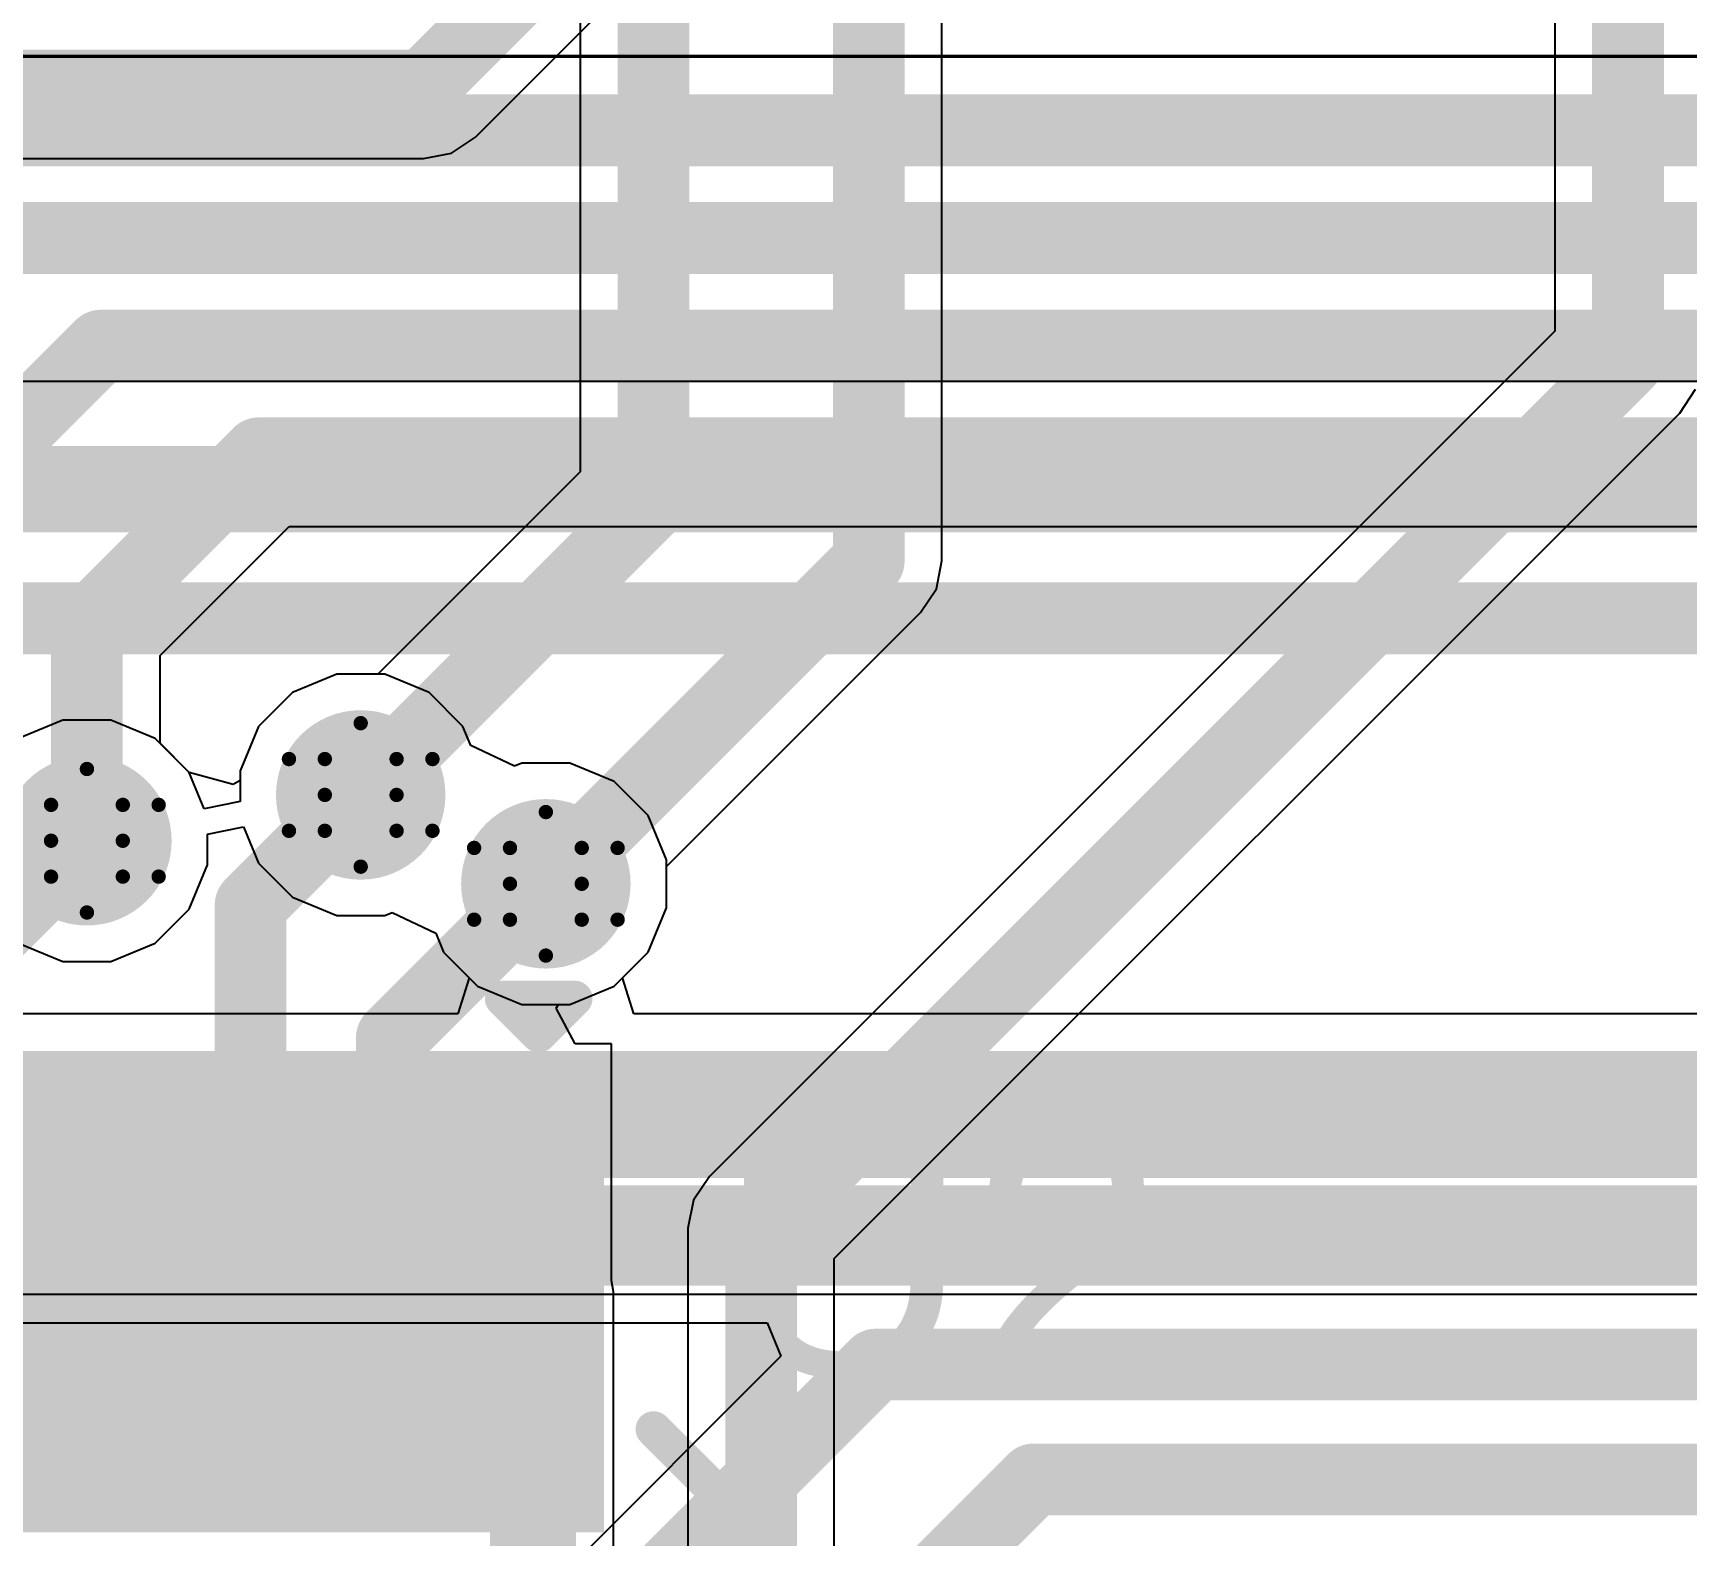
# Model space of a CAD drawing. Header units: inches. Extents: x -4 to 389, y 0 to 108.
# Drawn here: x 24.7 to 30.56, y 32.16 to 37.48 of the extents above; entities that cross this region are included whole.
import ezdxf

# ---------------------------------------------------------------- set-up
doc = ezdxf.new("R2010")
doc.units = ezdxf.units.IN
for name, color, linetype in [('Bottom Layer', 5, 'Continuous'), ('Drill Drawing', 1, 'Continuous'), ('Signal_1', 16, 'Continuous'), ('Signal_2', 76, 'Continuous'), ('Top Layer', 1, 'Continuous'), ('Top Overlay', 2, 'Continuous'), ('Top Paste', 8, 'Continuous'), ('Top Solder', 216, 'Continuous'), ('Via Holes', 16, 'Continuous')]:
    doc.layers.add(name, color=color, linetype=linetype)
doc.styles.add('Arial', font='', dxfattribs={"height": 0.2})
doc.styles.get('Arial').set_extended_font_data('Arial')

msp = doc.modelspace()

# ---------------------------------------------------------------- hatches: boundary and pattern name
at = {"layer": 'Bottom Layer'}
h = msp.add_hatch(color=5, dxfattribs=at)
edge = h.paths.add_edge_path()
edge.add_arc((25.8622, 34.7824), 0.3, 0, 360)
h = msp.add_hatch(color=5, dxfattribs=at)
edge = h.paths.add_edge_path()
edge.add_arc((24.893, 34.6202), 0.3, 0, 360)
h = msp.add_hatch(color=5, dxfattribs=at)
edge = h.paths.add_edge_path()
edge.add_arc((26.5176, 34.4678), 0.3, 0, 360)
at = {"layer": 'Signal_1'}
h = msp.add_hatch(color=16, dxfattribs=at)
edge = h.paths.add_edge_path()
edge.add_arc((25.8622, 34.7824), 0.3, 0, 360)
h = msp.add_hatch(color=16, dxfattribs=at)
edge = h.paths.add_edge_path()
edge.add_arc((24.893, 34.6202), 0.3, 0, 360)
h = msp.add_hatch(color=16, dxfattribs=at)
edge = h.paths.add_edge_path()
edge.add_arc((26.5176, 34.4678), 0.3, 0, 360)
at = {"layer": 'Signal_2'}
h = msp.add_hatch(color=76, dxfattribs=at)
edge = h.paths.add_edge_path()
edge.add_arc((25.8622, 34.7824), 0.3, 0, 360)
h = msp.add_hatch(color=76, dxfattribs=at)
edge = h.paths.add_edge_path()
edge.add_arc((24.893, 34.6202), 0.3, 0, 360)
h = msp.add_hatch(color=76, dxfattribs=at)
edge = h.paths.add_edge_path()
edge.add_arc((26.5176, 34.4678), 0.3, 0, 360)
at = {"layer": 'Top Layer'}
h = msp.add_hatch(color=1, dxfattribs=at)
edge = h.paths.add_edge_path()
edge.add_arc((25.8622, 34.7824), 0.3, 0, 360)
h = msp.add_hatch(color=1, dxfattribs=at)
edge = h.paths.add_edge_path()
edge.add_arc((24.893, 34.6202), 0.3, 0, 360)
h = msp.add_hatch(color=1, dxfattribs=at)
edge = h.paths.add_edge_path()
edge.add_arc((26.5176, 34.4678), 0.3, 0, 360)
for points in [[(25.1224, 33.7738), (25.1224, 32.2738), (24.8224, 32.2738), (24.8224, 33.7738)], [(25.6224, 33.7738), (25.6224, 32.2738), (25.3224, 32.2738), (25.3224, 33.7738)], [(26.1224, 33.7738), (26.1224, 32.2738), (25.8224, 32.2738), (25.8224, 33.7738)], [(26.6224, 33.7738), (26.6224, 32.2738), (26.3224, 32.2738), (26.3224, 33.7738)]]:
    msp.add_hatch(color=1, dxfattribs=at).paths.add_polyline_path(points)
at = {"layer": 'Top Paste'}
for points in [[(25.1224, 33.7738), (25.1224, 32.2738), (24.8224, 32.2738), (24.8224, 33.7738)], [(25.6224, 33.7738), (25.6224, 32.2738), (25.3224, 32.2738), (25.3224, 33.7738)], [(26.1224, 33.7738), (26.1224, 32.2738), (25.8224, 32.2738), (25.8224, 33.7738)], [(26.6224, 33.7738), (26.6224, 32.2738), (26.3224, 32.2738), (26.3224, 33.7738)]]:
    msp.add_hatch(color=8, dxfattribs=at).paths.add_polyline_path(points)
at = {"layer": 'Top Solder'}
for points in [[(24.724, 33.8754), (24.724, 32.1722), (24.2208, 32.1722), (24.2208, 33.8754)], [(25.224, 33.8754), (25.224, 32.1722), (24.7208, 32.1722), (24.7208, 33.8754)], [(25.724, 33.8754), (25.724, 32.1722), (25.2208, 32.1722), (25.2208, 33.8754)], [(26.224, 33.8754), (26.224, 32.1722), (25.7208, 32.1722), (25.7208, 33.8754)], [(26.724, 33.8754), (26.724, 32.1722), (26.2208, 32.1722), (26.2208, 33.8754)]]:
    msp.add_hatch(color=216, dxfattribs=at).paths.add_polyline_path(points)
at = {"layer": 'Via Holes'}
h = msp.add_hatch(color=7, dxfattribs=at)
edge = h.paths.add_edge_path()
edge.add_arc((25.8622, 34.7824), 0.15, 0, 360)
h = msp.add_hatch(color=7, dxfattribs=at)
edge = h.paths.add_edge_path()
edge.add_arc((24.893, 34.6202), 0.15, 0, 360)
h = msp.add_hatch(color=7, dxfattribs=at)
edge = h.paths.add_edge_path()
edge.add_arc((26.5176, 34.4678), 0.15, 0, 360)

# ---------------------------------------------------------------- linework, layer by layer
at = {"layer": 'Bottom Layer'}
for p, q in [((26.6396, 38.5244), (26.6396, 35.9261)), ((27.9196, 35.6108), (27.9196, 38.5244)), ((30.0892, 38.3945), (30.0892, 36.4245)), ((30.0892, 36.4245), (27.0965, 33.4317)), ((30.5313, 36.1341), (30.5875, 36.2181)), ((27.5386, 33.1413), (30.5313, 36.1341)), ((26.6396, 35.9261), (25.9229, 35.2094)), ((27.8999, 35.5117), (27.9196, 35.6108)), ((27.8437, 35.4277), (27.8999, 35.5117)), ((26.9446, 34.5286), (27.8437, 35.4277)), ((25.7773, 35.2094), (25.6203, 35.1444)), ((25.9229, 35.2094), (25.7773, 35.2094)), ((25.6203, 35.1444), (25.5002, 35.0243)), ((24.8081, 35.0472), (24.6511, 34.9822)), ((24.978, 35.0472), (24.8081, 35.0472)), ((25.1349, 34.9822), (24.978, 35.0472)), ((25.5002, 35.0243), (25.4352, 34.8673)), ((25.255, 34.8621), (25.1349, 34.9822)), ((25.2942, 34.7675), (25.255, 34.8621)), ((25.4352, 34.8673), (25.4352, 34.7909)), ((25.4352, 34.7909), (25.4352, 34.7589)), ((25.3082, 34.7337), (25.2942, 34.7675)), ((25.4352, 34.7589), (25.3082, 34.7337)), ((25.32, 34.6436), (25.447, 34.6689)), ((25.447, 34.6689), (25.461, 34.6351)), ((25.32, 34.6117), (25.32, 34.6436)), ((25.32, 34.5353), (25.32, 34.6117)), ((25.461, 34.6351), (25.5002, 34.5405)), ((25.255, 34.3783), (25.32, 34.5353)), ((25.5002, 34.5405), (25.6203, 34.4204)), ((26.9446, 34.3829), (26.9446, 34.5286)), ((25.1349, 34.2582), (25.255, 34.3783)), ((25.6203, 34.4204), (25.7773, 34.3554)), ((25.9471, 34.3554), (25.9733, 34.3662)), ((25.9733, 34.3662), (26.1279, 34.2928)), ((26.8796, 34.2259), (26.9446, 34.3829)), ((25.7773, 34.3554), (25.9471, 34.3554)), ((24.6511, 34.2582), (24.8081, 34.1932)), ((24.978, 34.1932), (25.1349, 34.2582)), ((26.1279, 34.2928), (26.1556, 34.2259)), ((24.8081, 34.1932), (24.978, 34.1932)), ((26.1556, 34.2259), (26.2757, 34.1058)), ((26.7595, 34.1058), (26.8796, 34.2259)), ((26.2757, 34.1058), (26.4327, 34.0408)), ((26.6025, 34.0408), (26.7595, 34.1058)), ((26.4327, 34.0408), (26.6025, 34.0408)), ((27.0965, 33.4317), (27.0403, 33.3477)), ((27.0403, 33.3477), (27.0206, 33.2486)), ((27.0206, 33.2486), (27.0206, 31.6322)), ((27.5386, 26.7313), (27.5386, 33.1413))]:
    msp.add_line(p, q, dxfattribs=at)
at = {"layer": 'Bottom Layer', "const_width": 0.254}
for points in [[(30.3482, 36.3172), (30.3482, 42.1538)], [(26.8986, 35.8188), (26.8986, 38.8693)], [(27.6606, 35.6108), (27.6606, 38.8693)], [(27.2796, 33.2486), (30.3482, 36.3172)], [(25.8622, 34.7824), (26.8986, 35.8188)], [(26.5176, 34.4678), (27.6606, 35.6108)], [(27.2796, 26.7313), (27.2796, 33.2486)]]:
    msp.add_lwpolyline(points, dxfattribs=at)
at = {"layer": 'Bottom Layer', "const_width": 0.127}
for points in [[(30.2847, 36.3172, 1), (30.4117, 36.3172, 1)], [(30.2847, 36.3172, 1), (30.4117, 36.3172, 1)], [(26.8351, 35.8188, 1), (26.9621, 35.8188, 1)], [(26.8351, 35.8188, 1), (26.9621, 35.8188, 1)], [(27.5971, 35.6108, 1), (27.7241, 35.6108, 1)], [(27.5971, 35.6108, 1), (27.7241, 35.6108, 1)], [(25.7987, 34.7824, 1), (25.9257, 34.7824, 1)], [(26.4541, 34.4678, 1), (26.5811, 34.4678, 1)], [(27.2161, 33.2486, 1), (27.3431, 33.2486, 1)], [(27.2161, 33.2486, 1), (27.3431, 33.2486, 1)]]:
    msp.add_lwpolyline(points, format="xyb", close=True, dxfattribs=at)
at = {"layer": 'Drill Drawing', "const_width": 0.0508}
for points in [[(25.7352, 34.9094), (25.8622, 35.0364)], [(25.8622, 35.0364), (25.9892, 34.9094)], [(24.766, 34.7472), (24.893, 34.8742)], [(24.893, 34.8742), (25.02, 34.7472)], [(25.6082, 34.9094), (25.7352, 34.7824)], [(25.6082, 34.9094), (25.7352, 34.9094)], [(25.9892, 34.9094), (26.1162, 34.9094)], [(25.9892, 34.7824), (26.1162, 34.9094)], [(25.6082, 34.6554), (25.7352, 34.7824)], [(25.9892, 34.7824), (26.1162, 34.6554)], [(24.639, 34.7472), (24.766, 34.6202)], [(24.639, 34.7472), (24.766, 34.7472)], [(25.02, 34.7472), (25.147, 34.7472)], [(25.02, 34.6202), (25.147, 34.7472)], [(26.3906, 34.5948), (26.5176, 34.7218)], [(26.5176, 34.7218), (26.6446, 34.5948)], [(25.6082, 34.6554), (25.7352, 34.6554)], [(25.7352, 34.6554), (25.8622, 34.5284)], [(25.8622, 34.5284), (25.9892, 34.6554)], [(25.9892, 34.6554), (26.1162, 34.6554)], [(24.639, 34.4932), (24.766, 34.6202)], [(25.02, 34.6202), (25.147, 34.4932)], [(26.2636, 34.5948), (26.3906, 34.4678)], [(26.2636, 34.5948), (26.3906, 34.5948)], [(26.6446, 34.5948), (26.7716, 34.5948)], [(26.6446, 34.4678), (26.7716, 34.5948)], [(24.639, 34.4932), (24.766, 34.4932)], [(24.766, 34.4932), (24.893, 34.3662)], [(24.893, 34.3662), (25.02, 34.4932)], [(25.02, 34.4932), (25.147, 34.4932)], [(26.2636, 34.3408), (26.3906, 34.4678)], [(26.6446, 34.4678), (26.7716, 34.3408)], [(26.2636, 34.3408), (26.3906, 34.3408)], [(26.3906, 34.3408), (26.5176, 34.2138)], [(26.5176, 34.2138), (26.6446, 34.3408)], [(26.6446, 34.3408), (26.7716, 34.3408)]]:
    msp.add_lwpolyline(points, dxfattribs=at)
at = {"layer": 'Drill Drawing', "const_width": 0.0254}
for points in [[(25.8495, 35.0364, 1), (25.8749, 35.0364, 1)], [(25.8495, 35.0364, 1), (25.8749, 35.0364, 1)], [(24.8803, 34.8742, 1), (24.9057, 34.8742, 1)], [(24.8803, 34.8742, 1), (24.9057, 34.8742, 1)], [(25.5955, 34.9094, 1), (25.6209, 34.9094, 1)], [(25.5955, 34.9094, 1), (25.6209, 34.9094, 1)], [(25.7225, 34.9094, 1), (25.7479, 34.9094, 1)], [(25.7225, 34.9094, 1), (25.7479, 34.9094, 1)], [(25.9765, 34.9094, 1), (26.0019, 34.9094, 1)], [(25.9765, 34.9094, 1), (26.0019, 34.9094, 1)], [(26.1035, 34.9094, 1), (26.1289, 34.9094, 1)], [(26.1035, 34.9094, 1), (26.1289, 34.9094, 1)], [(25.7225, 34.7824, 1), (25.7479, 34.7824, 1)], [(25.7225, 34.7824, 1), (25.7479, 34.7824, 1)], [(25.9765, 34.7824, 1), (26.0019, 34.7824, 1)], [(25.9765, 34.7824, 1), (26.0019, 34.7824, 1)], [(24.7533, 34.7472, 1), (24.7787, 34.7472, 1)], [(24.7533, 34.7472, 1), (24.7787, 34.7472, 1)], [(25.0073, 34.7472, 1), (25.0327, 34.7472, 1)], [(25.0073, 34.7472, 1), (25.0327, 34.7472, 1)], [(25.1343, 34.7472, 1), (25.1597, 34.7472, 1)], [(25.1343, 34.7472, 1), (25.1597, 34.7472, 1)], [(26.5049, 34.7218, 1), (26.5303, 34.7218, 1)], [(26.5049, 34.7218, 1), (26.5303, 34.7218, 1)], [(25.5955, 34.6554, 1), (25.6209, 34.6554, 1)], [(25.5955, 34.6554, 1), (25.6209, 34.6554, 1)], [(25.7225, 34.6554, 1), (25.7479, 34.6554, 1)], [(25.7225, 34.6554, 1), (25.7479, 34.6554, 1)], [(25.9765, 34.6554, 1), (26.0019, 34.6554, 1)], [(25.9765, 34.6554, 1), (26.0019, 34.6554, 1)], [(26.1035, 34.6554, 1), (26.1289, 34.6554, 1)], [(26.1035, 34.6554, 1), (26.1289, 34.6554, 1)], [(24.7533, 34.6202, 1), (24.7787, 34.6202, 1)], [(24.7533, 34.6202, 1), (24.7787, 34.6202, 1)], [(25.0073, 34.6202, 1), (25.0327, 34.6202, 1)], [(25.0073, 34.6202, 1), (25.0327, 34.6202, 1)], [(26.2509, 34.5948, 1), (26.2763, 34.5948, 1)], [(26.2509, 34.5948, 1), (26.2763, 34.5948, 1)], [(26.3779, 34.5948, 1), (26.4033, 34.5948, 1)], [(26.3779, 34.5948, 1), (26.4033, 34.5948, 1)], [(26.6319, 34.5948, 1), (26.6573, 34.5948, 1)], [(26.6319, 34.5948, 1), (26.6573, 34.5948, 1)], [(26.7589, 34.5948, 1), (26.7843, 34.5948, 1)], [(26.7589, 34.5948, 1), (26.7843, 34.5948, 1)], [(25.8495, 34.5284, 1), (25.8749, 34.5284, 1)], [(25.8495, 34.5284, 1), (25.8749, 34.5284, 1)], [(24.7533, 34.4932, 1), (24.7787, 34.4932, 1)], [(24.7533, 34.4932, 1), (24.7787, 34.4932, 1)], [(25.0073, 34.4932, 1), (25.0327, 34.4932, 1)], [(25.0073, 34.4932, 1), (25.0327, 34.4932, 1)], [(25.1343, 34.4932, 1), (25.1597, 34.4932, 1)], [(25.1343, 34.4932, 1), (25.1597, 34.4932, 1)], [(26.3779, 34.4678, 1), (26.4033, 34.4678, 1)], [(26.3779, 34.4678, 1), (26.4033, 34.4678, 1)], [(26.6319, 34.4678, 1), (26.6573, 34.4678, 1)], [(26.6319, 34.4678, 1), (26.6573, 34.4678, 1)], [(24.8803, 34.3662, 1), (24.9057, 34.3662, 1)], [(24.8803, 34.3662, 1), (24.9057, 34.3662, 1)], [(26.2509, 34.3408, 1), (26.2763, 34.3408, 1)], [(26.2509, 34.3408, 1), (26.2763, 34.3408, 1)], [(26.3779, 34.3408, 1), (26.4033, 34.3408, 1)], [(26.3779, 34.3408, 1), (26.4033, 34.3408, 1)], [(26.6319, 34.3408, 1), (26.6573, 34.3408, 1)], [(26.6319, 34.3408, 1), (26.6573, 34.3408, 1)], [(26.7589, 34.3408, 1), (26.7843, 34.3408, 1)], [(26.7589, 34.3408, 1), (26.7843, 34.3408, 1)], [(26.5049, 34.2138, 1), (26.5303, 34.2138, 1)], [(26.5049, 34.2138, 1), (26.5303, 34.2138, 1)]]:
    msp.add_lwpolyline(points, format="xyb", close=True, dxfattribs=at)
at = {"layer": 'Signal_1'}
for p, q in [((34.8177, 37.3938), (21.082, 37.3938)), ((25.152, 35.2759), (25.6089, 35.7328)), ((25.6089, 35.7328), (37.0085, 35.7328)), ((25.152, 34.9651), (25.152, 35.2759)), ((25.7773, 35.2094), (25.6203, 35.1444)), ((25.9471, 35.2094), (25.7773, 35.2094)), ((26.1041, 35.1444), (25.9471, 35.2094)), ((25.6203, 35.1444), (25.5002, 35.0243)), ((26.2242, 35.0243), (26.1041, 35.1444)), ((25.5002, 35.0243), (25.4352, 34.8673)), ((26.2519, 34.9574), (26.2242, 35.0243)), ((25.255, 34.8621), (25.152, 34.9651)), ((26.4065, 34.884), (26.2519, 34.9574)), ((26.4327, 34.8948), (26.4065, 34.884)), ((26.6025, 34.8948), (26.4327, 34.8948)), ((26.7595, 34.8298), (26.6025, 34.8948)), ((25.2942, 34.7675), (25.255, 34.8621)), ((25.4352, 34.8673), (25.4352, 34.7909)), ((25.4352, 34.7909), (25.4352, 34.7589)), ((26.8796, 34.7097), (26.7595, 34.8298)), ((25.3082, 34.7337), (25.2942, 34.7675)), ((25.4352, 34.7589), (25.3082, 34.7337)), ((25.32, 34.6436), (25.447, 34.6689)), ((25.447, 34.6689), (25.461, 34.6351)), ((26.9446, 34.5527), (26.8796, 34.7097)), ((25.32, 34.6117), (25.32, 34.6436)), ((25.32, 34.5353), (25.32, 34.6117)), ((25.461, 34.6351), (25.5002, 34.5405)), ((26.9446, 34.3829), (26.9446, 34.5527)), ((25.255, 34.3783), (25.32, 34.5353)), ((25.5002, 34.5405), (25.6203, 34.4204)), ((25.1349, 34.2582), (25.255, 34.3783)), ((25.6203, 34.4204), (25.7773, 34.3554)), ((25.9471, 34.3554), (25.9733, 34.3662)), ((25.9733, 34.3662), (26.1279, 34.2928)), ((26.8796, 34.2259), (26.9446, 34.3829)), ((25.7773, 34.3554), (25.9471, 34.3554)), ((24.6511, 34.2582), (24.8081, 34.1932)), ((24.978, 34.1932), (25.1349, 34.2582)), ((26.1279, 34.2928), (26.1556, 34.2259)), ((24.8081, 34.1932), (24.978, 34.1932)), ((26.1556, 34.2259), (26.2467, 34.1349)), ((26.7885, 34.1349), (26.8796, 34.2259)), ((26.2467, 34.1349), (26.2056, 34.0079)), ((26.8296, 34.0079), (26.7885, 34.1349)), ((26.2056, 34.0079), (17.1373, 34.0079)), ((31, 34.0079), (26.8296, 34.0079)), ((18.2937, 33.015), (32.2326, 33.015))]:
    msp.add_line(p, q, dxfattribs=at)
at = {"layer": 'Signal_1', "const_width": 0.254}
for points in [[(21.082, 37.1348), (34.925, 37.1348)], [(24.257, 36.7538), (33.655, 36.7538)], [(23.9592, 35.3892), (24.9428, 36.3728)], [(24.9428, 36.3728), (35.2406, 36.3728)], [(24.893, 35.3832), (25.5016, 35.9918)], [(25.5016, 35.9918), (37.0085, 35.9918)], [(24.893, 34.6202), (24.893, 35.3832)], [(17.1373, 33.7489), (31.1073, 33.7489)], [(18.1864, 33.274), (32.2326, 33.274)]]:
    msp.add_lwpolyline(points, dxfattribs=at)
at = {"layer": 'Signal_1', "const_width": 0.127}
for points in [[(24.8793, 36.3728, 1), (25.0063, 36.3728, 1)], [(24.8793, 36.3728, 1), (25.0063, 36.3728, 1)], [(25.4381, 35.9918, 1), (25.5651, 35.9918, 1)], [(25.4381, 35.9918, 1), (25.5651, 35.9918, 1)], [(24.8295, 35.3832, 1), (24.9565, 35.3832, 1)], [(24.8295, 35.3832, 1), (24.9565, 35.3832, 1)], [(24.8295, 34.6202, 1), (24.9565, 34.6202, 1)]]:
    msp.add_lwpolyline(points, format="xyb", close=True, dxfattribs=at)
at = {"layer": 'Signal_2'}
for p, q in [((26.2681, 37.1105), (27.5998, 38.4423)), ((26.184, 37.0543), (26.2681, 37.1105)), ((19.3397, 37.0346), (26.0849, 37.0346)), ((26.0849, 37.0346), (26.184, 37.0543)), ((37.0332, 36.2458), (19.7866, 36.2458)), ((21.0877, 32.9134), (27.3013, 32.9134)), ((27.3013, 32.9134), (27.3499, 32.7961)), ((27.3499, 32.7961), (26.5276, 31.9738))]:
    msp.add_line(p, q, dxfattribs=at)
for points, const_width in [([(26.0849, 37.2936), (27.6606, 38.8693)], 0.254), ([(19.3397, 37.2936), (26.0849, 37.2936)], 0.254), ([(20.185, 35.8648), (37.1076, 35.8648)], 0.3048), ([(21.5735, 35.4076), (36.3728, 35.4076)], 0.254), ([(20.4724, 33.5534), (35.4838, 33.5534)], 0.254), ([(20.9804, 33.1724), (35.306, 33.1724)], 0.254), ([(26.4668, 31.5468), (27.686, 32.766)], 0.254), ([(27.686, 32.766), (35.1282, 32.766)], 0.254), ([(26.67, 30.7848), (28.2448, 32.3596)], 0.254), ([(28.2448, 32.3596), (35.0012, 32.3596)], 0.254)]:
    msp.add_lwpolyline(points, dxfattribs=dict(at, const_width=const_width))
at = {"layer": 'Signal_2', "const_width": 0.127}
for points in [[(26.0214, 37.2936, 1), (26.1484, 37.2936, 1)], [(26.0214, 37.2936, 1), (26.1484, 37.2936, 1)], [(27.6225, 32.766, 1), (27.7495, 32.766, 1)], [(27.6225, 32.766, 1), (27.7495, 32.766, 1)], [(28.1813, 32.3596, 1), (28.3083, 32.3596, 1)], [(28.1813, 32.3596, 1), (28.3083, 32.3596, 1)]]:
    msp.add_lwpolyline(points, format="xyb", close=True, dxfattribs=at)
at = {"layer": 'Top Layer'}
for p, q in [((22.944, 37.3996), (31.6718, 37.3996)), ((25.7773, 35.2094), (25.6203, 35.1444)), ((25.9471, 35.2094), (25.7773, 35.2094)), ((26.1041, 35.1444), (25.9471, 35.2094)), ((25.6203, 35.1444), (25.5002, 35.0243)), ((26.2242, 35.0243), (26.1041, 35.1444)), ((24.8081, 35.0472), (24.6511, 34.9822)), ((24.978, 35.0472), (24.8081, 35.0472)), ((25.1349, 34.9822), (24.978, 35.0472)), ((25.5002, 35.0243), (25.4352, 34.8673)), ((26.2519, 34.9574), (26.2242, 35.0243)), ((25.255, 34.8621), (25.1349, 34.9822)), ((26.4065, 34.884), (26.2519, 34.9574)), ((26.4327, 34.8948), (26.4065, 34.884)), ((26.6025, 34.8948), (26.4327, 34.8948)), ((26.7595, 34.8298), (26.6025, 34.8948)), ((25.4104, 34.8189), (25.255, 34.8621)), ((25.4352, 34.8673), (25.4352, 34.8335)), ((25.4352, 34.8335), (25.4104, 34.8189)), ((26.8796, 34.7097), (26.7595, 34.8298)), ((26.9446, 34.5527), (26.8796, 34.7097)), ((26.9446, 34.3829), (26.9446, 34.5527)), ((26.8796, 34.2259), (26.9446, 34.3829)), ((26.7595, 34.1058), (26.8796, 34.2259)), ((26.6025, 34.0408), (26.7595, 34.1058)), ((26.5536, 34.0278), (26.5623, 34.0408)), ((26.6215, 33.9008), (26.5536, 34.0278)), ((26.5623, 34.0408), (26.6025, 34.0408)), ((26.7494, 33.9008), (26.6215, 33.9008)), ((26.7494, 33.0634), (26.7494, 33.9008)), ((26.7573, 33.0238), (26.7494, 33.0634)), ((26.7573, 31.8602), (26.7573, 33.0238))]:
    msp.add_line(p, q, dxfattribs=at)
for points, const_width in [([(25.4724, 34.3926), (25.8622, 34.7824)], 0.254), ([(24.4724, 34.1996), (24.893, 34.6202)], 0.254), ([(25.9724, 33.9226), (26.5176, 34.4678)], 0.254), ([(25.4724, 33.0238), (25.4724, 34.3926)], 0.254), ([(25.9724, 33.0238), (25.9724, 33.9226)], 0.254), ([(26.4724, 31.5524), (26.4724, 33.0238)], 0.3048)]:
    msp.add_lwpolyline(points, dxfattribs=dict(at, const_width=const_width))
for points, const_width in [([(25.7987, 34.7824, 1), (25.9257, 34.7824, 1)], 0.127), ([(24.8295, 34.6202, 1), (24.9565, 34.6202, 1)], 0.127), ([(26.4541, 34.4678, 1), (26.5811, 34.4678, 1)], 0.127), ([(25.4089, 34.3926, 1), (25.5359, 34.3926, 1)], 0.127), ([(25.4089, 34.3926, 1), (25.5359, 34.3926, 1)], 0.127), ([(25.9089, 33.9226, 1), (26.0359, 33.9226, 1)], 0.127), ([(25.9089, 33.9226, 1), (26.0359, 33.9226, 1)], 0.127), ([(25.4089, 33.0238, 1), (25.5359, 33.0238, 1)], 0.127), ([(25.9089, 33.0238, 1), (26.0359, 33.0238, 1)], 0.127), ([(26.3962, 33.0238, 1), (26.5486, 33.0238, 1)], 0.1524)]:
    msp.add_lwpolyline(points, format="xyb", close=True, dxfattribs=dict(at, const_width=const_width))
at = {"layer": 'Top Overlay', "const_width": 0.127}
for points in [[(26.3652, 34.0614), (26.6192, 34.0614)], [(26.3652, 34.0614), (26.4922, 33.9344)], [(26.4922, 33.9344), (26.6192, 34.0614)], [(26.8986, 32.5374), (27.7622, 31.6738)]]:
    msp.add_lwpolyline(points, dxfattribs=at)
at = {"layer": 'Top Overlay', "const_width": 0.0635}
for points in [[(26.3335, 34.0614, 1), (26.397, 34.0614, 1)], [(26.3335, 34.0614, 1), (26.397, 34.0614, 1)], [(26.5875, 34.0614, 1), (26.651, 34.0614, 1)], [(26.5875, 34.0614, 1), (26.651, 34.0614, 1)], [(26.4605, 33.9344, 1), (26.524, 33.9344, 1)], [(26.4605, 33.9344, 1), (26.524, 33.9344, 1)], [(26.8669, 32.5374, 1), (26.9304, 32.5374, 1)]]:
    msp.add_lwpolyline(points, format="xyb", close=True, dxfattribs=at)

# ---------------------------------------------------------------- texts
at = {"layer": 'Top Overlay', "style": 'Arial'}
msp.add_text('U2', height=0.889, dxfattribs=at).set_placement((27.1232, 32.728))

doc.saveas('drawing.dxf')
